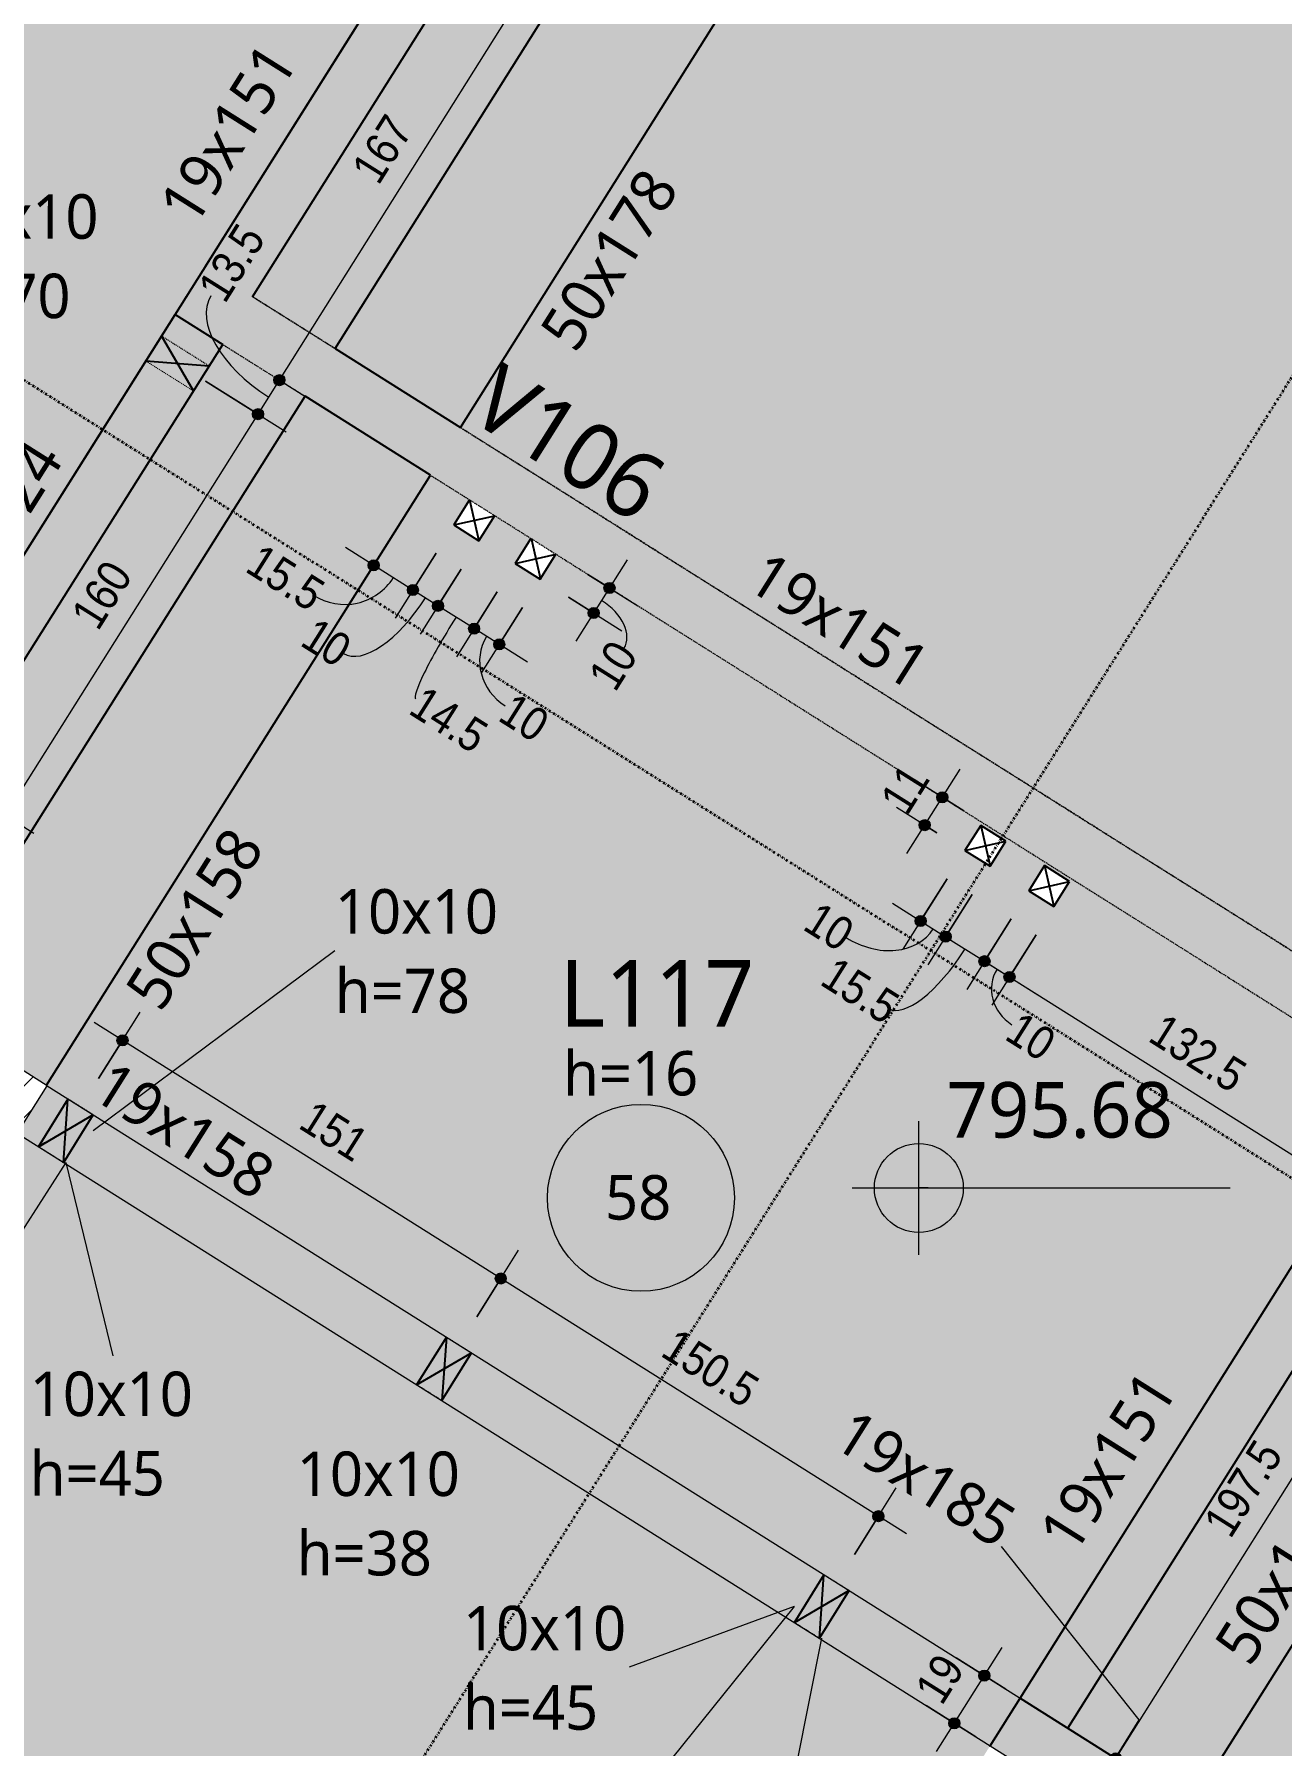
# Model space of a CAD drawing. Extents: x -2131 to 52870, y -3196 to 88043.
# Drawn here: x 42104 to 42525, y 2103 to 2681 of the extents above; entities that cross this region are included whole.
import ezdxf

# ---------------------------------------------------------------- set-up
doc = ezdxf.new("R2010")
doc.units = 0
for name, pattern in [('Dash dot', [1.5875, 0.635, -0.47625, 0, -0.47625]), ('Hidden', [0.714375, 0.47625, -0.238125]), ('Traço', [0.635, 0.3175, -0.3175])]:
    doc.linetypes.add(name, pattern=pattern)
for name, color, linetype, lineweight in [('A-ANNO-DIMS', 7, 'Continuous', 9), ('A-ANNO-DIMS-75', 7, 'Continuous', 9), ('A-DETL-GENF', 7, 'Continuous', 18), ('A-DETL-THIN', 7, 'Continuous', 25), ('A-FLOR', 7, 'Continuous', 25), ('A-FLOR-IDEN', 7, 'Continuous', 9), ('A-GENM', 7, 'Continuous', 25), ('A-GENM-HDLN', 7, 'Traço', 18), ('A-GENM-IDEN', 7, 'Continuous', 9), ('G-ANNO-DIMS', 7, 'Continuous', 9), ('S-BEAM', 7, 'Continuous', 25), ('S-BEAM-IDEN', 7, 'Continuous', 9), ('S-GRID', 7, 'Continuous', 9)]:
    doc.layers.add(name, color=color, linetype=linetype, lineweight=lineweight)
doc.layers.add('A-DETL', color=7, linetype='Continuous', lineweight=18, true_color=0x00a600)
doc.styles.add('Fira Sans_3', font='', dxfattribs={"width": 0.9, "height": 11.25})
doc.styles.add('Gadugi', font='gadugi.ttf', dxfattribs={"height": 15})
doc.styles.add('Gadugi_6', font='gadugi.ttf', dxfattribs={"height": 22.5})
doc.styles.add('Gadugi_8', font='gadugi.ttf', dxfattribs={"height": 18.75})
doc.styles.get('Fira Sans_3').set_extended_font_data('Fira Sans')
doc.dimstyles.new('PED_1_5mm_ESQ_3', dxfattribs={"dimscale": 30.48, "dimtxt": 15.344768, "dimasz": 0.492126, "dimexe": 0.369094, "dimexo": 0.369094, "dimgap": 0.073819, "dimtad": 1, "dimdec": 1, "dimrnd": 0.5, "dimdsep": 46, "dimtxsty": 'Fira Sans_3', "dimblk1": 'DOTSMALL', "dimblk2": 'DOTSMALL', "dimsah": 1, "dimcen": 0.09, "dimdle": 0.369094, "dimazin": 0, "dimtfac": 1, "dimtdec": 4, "dimtix": 1, "dimtmove": 0, "dimatfit": 3, "dimfxl": 1, "dimtvp": 1, "dimtolj": 1, "dimtzin": 0, "dimarcsym": 2})
doc.dimstyles.new('PED_1_5mm_ESQ_5', dxfattribs={"dimscale": 30.48, "dimtxt": 15.344768, "dimasz": 0.492126, "dimexe": 0.369094, "dimexo": 0.369094, "dimgap": 0.073819, "dimtad": 1, "dimdec": 1, "dimrnd": 0.5, "dimdsep": 46, "dimtxsty": 'Fira Sans_3', "dimblk1": 'DOTSMALL', "dimblk2": 'DOTSMALL', "dimsah": 1, "dimcen": 0.09, "dimdle": 0.369094, "dimazin": 0, "dimtfac": 1, "dimtdec": 4, "dimtix": 1, "dimtmove": 1, "dimatfit": 3, "dimfxl": 1, "dimtvp": 1, "dimtolj": 1, "dimtzin": 0, "dimarcsym": 2})

# ---------------------------------------------------------------- blocks, each defined once
blk = doc.blocks.new('PED_FURO_RETANGULAR_R04_2020 - 10x10x78-3484638-PL C 001 - FORMA DO TÉRREO')
at = {"layer": 'A-GENM-HDLN'}
for p, q in [((-5, 9.5), (5, -9.5)), ((-5, -9.5), (5, 9.5)), ((-5, -9.5), (-5, 9.5)), ((-5, 9.5), (5, 9.5)), ((5, 9.5), (5, -9.5)), ((5, -9.5), (-5, -9.5))]:
    blk.add_line(p, q, dxfattribs=at)
blk = doc.blocks.new('PED_FURO_RETANGULAR_R04_2020 - 10x10x38-3487593-PL C 001 - FORMA DO TÉRREO')
at = {"layer": 'A-GENM-HDLN'}
for p, q in [((-5, 9.5), (5, -9.5)), ((-5, -9.5), (5, 9.5)), ((-5, -9.5), (-5, 9.5)), ((-5, 9.5), (5, 9.5)), ((5, 9.5), (5, -9.5)), ((5, -9.5), (-5, -9.5))]:
    blk.add_line(p, q, dxfattribs=at)
blk = doc.blocks.new('PED_FURO_RETANGULAR_R04_2020 - 10x10x70-V37-PL C 001 - FORMA DO TÉRREO')
at = {"layer": 'A-GENM-HDLN'}
for p, q in [((-5, 9.5), (5, -9.5)), ((-5, -9.5), (5, 9.5)), ((-5, -9.5), (-5, 9.5)), ((5, 9.5), (5, -9.5))]:
    blk.add_line(p, q, dxfattribs=at)
blk = doc.blocks.new('PED_TAG_LAJE_R03 - TÍTULO_ESPESSURA_REBAIXO-2582888-PL C 001 - FORMA DO TÉRREO')
at = {"layer": 'A-FLOR-IDEN'}
blk.add_circle((-0.1083, -0.7611), 0.4205, dxfattribs=at)
blk = doc.blocks.new('Elevações de ponto - M_Cota de elevação - Alvo preenchido-10609-PL C 001 - FORMA DO TÉRREO')
at = {"layer": 'G-ANNO-DIMS'}
h = blk.add_hatch(color=256, dxfattribs=at)
edge = h.paths.add_edge_path(flags=0)
edge.add_line((0, 0), (-0.2, 0))
edge.add_arc((0, 0), 0.2, 90, 180, ccw=False)
edge.add_line((0, 0.2), (0, 0))
h = blk.add_hatch(color=256, dxfattribs=at)
edge = h.paths.add_edge_path(flags=0)
edge.add_line((0, 0), (0.2, 0))
edge.add_arc((0, 0), 0.2, 270, 360, ccw=False)
edge.add_line((0, -0.2), (0, 0))
for p, q in [((0, -0.3), (0, 0.3)), ((-0.3, 0), (1.4, 0))]:
    blk.add_line(p, q, dxfattribs=at)
blk.add_circle((0, 0), 0.2, dxfattribs=at)
blk = doc.blocks.new('DIMBLOCK211-PL C 001 - FORMA DO TÉRREO')
at = {"layer": 'A-ANNO-DIMS-75', "transparency": 16777216}
h = blk.add_hatch(color=256, dxfattribs=at)
edge = h.paths.add_edge_path(flags=0)
edge.add_arc((42341.37, 3104.15), 1.87, 0, 360)
h = blk.add_hatch(color=256, dxfattribs=at)
edge = h.paths.add_edge_path(flags=0)
edge.add_arc((42029.65, 2608.88), 1.88, 0, 360)
for p, q in [((42334.09, 3108.73), (42350.89, 3098.16)), ((42341.37, 3104.15), (42334.09, 3108.73)), ((42341.37, 3104.15), (42029.65, 2608.88)), ((42022.38, 2613.45), (42039.17, 2602.88)), ((42029.65, 2608.88), (42022.38, 2613.45))]:
    blk.add_line(p, q, dxfattribs=at)
for centre, radius in [((42341.37, 3104.15), 1.87), ((42029.65, 2608.88), 1.88)]:
    blk.add_circle(centre, radius, dxfattribs=at)
at = {"layer": 'A-ANNO-DIMS-75', "color": 0, "transparency": 16777216, "insert": (42164.45, 2856.52), "char_height": 11.25, "width": 26.9124, "attachment_point": 1, "rotation": 57.8147, "line_spacing_factor": 1.049215, "style": 'Fira Sans_3'}
blk.add_mtext('585', dxfattribs=at)
blk = doc.blocks.new('_DotSmall')
at = {"color": 0, "linetype": 'ByBlock', "const_width": 0.5}
blk.add_lwpolyline([(-0.0625, 0, 1), (0.0625, 0, 1)], format="xyb", close=True, dxfattribs=at)
blk = doc.blocks.new('DIMBLOCK231-PL C 001 - FORMA DO TÉRREO')
at = {"layer": 'A-ANNO-DIMS-75', "transparency": 16777216}
h = blk.add_hatch(color=256, dxfattribs=at)
edge = h.paths.add_edge_path(flags=0)
edge.add_arc((42179.63, 2552.7), 1.88, 0, 360)
h = blk.add_hatch(color=256, dxfattribs=at)
edge = h.paths.add_edge_path(flags=0)
edge.add_arc((42094.44, 2417.35), 1.88, 0, 360)
for p, q in [((42161.95, 2563.83), (42189.15, 2546.71)), ((42179.63, 2552.7), (42161.95, 2563.83)), ((42094.44, 2417.35), (42179.63, 2552.7)), ((42076.77, 2428.48), (42103.96, 2411.36)), ((42094.44, 2417.35), (42076.77, 2428.48))]:
    blk.add_line(p, q, dxfattribs=at)
for centre in [(42179.63, 2552.7), (42094.44, 2417.35)]:
    blk.add_circle(centre, 1.88, dxfattribs=at)
at = {"layer": 'A-ANNO-DIMS-75', "color": 0, "transparency": 16777216, "insert": (42116.08, 2485.2), "char_height": 11.25, "width": 26.4402, "attachment_point": 1, "rotation": 57.81471, "line_spacing_factor": 1.049215, "style": 'Fira Sans_3'}
blk.add_mtext('160', dxfattribs=at)
blk = doc.blocks.new('DIMBLOCK232-PL C 001 - FORMA DO TÉRREO')
at = {"layer": 'A-ANNO-DIMS-75', "transparency": 16777216}
h = blk.add_hatch(color=256, dxfattribs=at)
edge = h.paths.add_edge_path(flags=0)
edge.add_arc((42186.85, 2564.18), 1.87, 0, 360)
h = blk.add_hatch(color=256, dxfattribs=at)
edge = h.paths.add_edge_path(flags=0)
edge.add_arc((42179.63, 2552.7), 1.88, 0, 360)
for p, q in [((42179.63, 2552.7), (42186.85, 2564.18)), ((42185.97, 2564.74), (42196.37, 2558.19)), ((42186.85, 2564.18), (42185.97, 2564.74)), ((42161.95, 2563.83), (42189.15, 2546.71)), ((42179.63, 2552.7), (42161.95, 2563.83))]:
    blk.add_line(p, q, dxfattribs=at)
for centre, radius in [((42186.85, 2564.18), 1.87), ((42179.63, 2552.7), 1.88)]:
    blk.add_circle(centre, radius, dxfattribs=at)
blk.add_ellipse((42193.1, 2574.11), major_axis=(-29.35, 18.47), ratio=0.53398, start_param=0, end_param=1.570796, dxfattribs=at)
at = {"layer": 'A-ANNO-DIMS-75', "color": 0, "transparency": 16777216, "insert": (42158.89, 2595.64), "char_height": 11.25, "width": 29.2731, "attachment_point": 1, "rotation": 57.81471, "line_spacing_factor": 1.049215, "style": 'Fira Sans_3'}
blk.add_mtext('13.5', dxfattribs=at)
blk = doc.blocks.new('DIMBLOCK233-PL C 001 - FORMA DO TÉRREO')
at = {"layer": 'A-ANNO-DIMS-75', "transparency": 16777216}
h = blk.add_hatch(color=256, dxfattribs=at)
edge = h.paths.add_edge_path(flags=0)
edge.add_arc((42275.68, 2705.32), 1.88, 0, 360)
h = blk.add_hatch(color=256, dxfattribs=at)
edge = h.paths.add_edge_path(flags=0)
edge.add_arc((42186.85, 2564.18), 1.87, 0, 360)
for p, q in [((42257.68, 2716.66), (42285.2, 2699.33)), ((42275.68, 2705.32), (42257.68, 2716.66)), ((42186.85, 2564.18), (42275.68, 2705.32)), ((42185.97, 2564.74), (42196.37, 2558.19)), ((42186.85, 2564.18), (42185.97, 2564.74))]:
    blk.add_line(p, q, dxfattribs=at)
for centre, radius in [((42275.68, 2705.32), 1.88), ((42186.85, 2564.18), 1.87)]:
    blk.add_circle(centre, radius, dxfattribs=at)
at = {"layer": 'A-ANNO-DIMS-75', "color": 0, "transparency": 16777216, "insert": (42210.73, 2635.59), "char_height": 11.25, "width": 24.5516, "attachment_point": 1, "rotation": 57.81471, "line_spacing_factor": 1.049215, "style": 'Fira Sans_3'}
blk.add_mtext('167', dxfattribs=at)
blk = doc.blocks.new('DIMBLOCK243-PL C 001 - FORMA DO TÉRREO')
at = {"layer": 'A-ANNO-DIMS-75', "transparency": 16777216}
h = blk.add_hatch(color=256, dxfattribs=at)
edge = h.paths.add_edge_path(flags=0)
edge.add_arc((42261.54, 2261.09), 1.87, 0, 360)
h = blk.add_hatch(color=256, dxfattribs=at)
edge = h.paths.add_edge_path(flags=0)
edge.add_arc((42388.96, 2180.9), 1.87, 0, 360)
for p, q in [((42253.43, 2248.21), (42267.53, 2270.62)), ((42261.54, 2261.09), (42253.43, 2248.21)), ((42398.48, 2174.9), (42261.54, 2261.09)), ((42380.85, 2168.01), (42394.96, 2190.42)), ((42388.96, 2180.9), (42380.85, 2168.01))]:
    blk.add_line(p, q, dxfattribs=at)
for centre in [(42261.54, 2261.09), (42388.96, 2180.9)]:
    blk.add_circle(centre, 1.87, dxfattribs=at)
at = {"layer": 'A-ANNO-DIMS-75', "color": 0, "transparency": 16777216, "insert": (42321.01, 2244.73), "char_height": 11.25, "width": 38.9521, "attachment_point": 1, "rotation": 327.81471, "line_spacing_factor": 1.049215, "style": 'Fira Sans_3'}
blk.add_mtext('150.5', dxfattribs=at)
blk = doc.blocks.new('DIMBLOCK244-PL C 001 - FORMA DO TÉRREO')
at = {"layer": 'A-ANNO-DIMS-75', "transparency": 16777216}
h = blk.add_hatch(color=256, dxfattribs=at)
edge = h.paths.add_edge_path(flags=0)
edge.add_arc((42133.9, 2341.43), 1.88, 0, 360)
h = blk.add_hatch(color=256, dxfattribs=at)
edge = h.paths.add_edge_path(flags=0)
edge.add_arc((42261.54, 2261.09), 1.87, 0, 360)
for p, q in [((42125.79, 2328.54), (42139.89, 2350.95)), ((42261.54, 2261.09), (42124.38, 2347.42)), ((42133.9, 2341.43), (42125.79, 2328.54)), ((42253.43, 2248.21), (42267.53, 2270.62)), ((42261.54, 2261.09), (42253.43, 2248.21))]:
    blk.add_line(p, q, dxfattribs=at)
for centre, radius in [((42133.9, 2341.43), 1.88), ((42261.54, 2261.09), 1.87)]:
    blk.add_circle(centre, radius, dxfattribs=at)
at = {"layer": 'A-ANNO-DIMS-75', "color": 0, "transparency": 16777216, "insert": (42198.81, 2321.64), "char_height": 11.25, "width": 23.8434, "attachment_point": 1, "rotation": 327.81471, "line_spacing_factor": 1.049215, "style": 'Fira Sans_3'}
blk.add_mtext('151', dxfattribs=at)
blk = doc.blocks.new('DIMBLOCK245-PL C 001 - FORMA DO TÉRREO')
at = {"layer": 'A-ANNO-DIMS-75', "transparency": 16777216}
h = blk.add_hatch(color=256, dxfattribs=at)
edge = h.paths.add_edge_path(flags=0)
edge.add_arc((42403.2, 2381.71), 1.88, 0, 360)
h = blk.add_hatch(color=256, dxfattribs=at)
edge = h.paths.add_edge_path(flags=0)
edge.add_arc((42411.65, 2376.4), 1.88, 0, 360)
for p, q in [((42412.17, 2395.97), (42397.21, 2372.19)), ((42403.2, 2381.71), (42412.17, 2395.97)), ((42420.62, 2390.65), (42405.65, 2366.87)), ((42411.65, 2376.4), (42420.62, 2390.65)), ((42393.68, 2387.7), (42411.65, 2376.4))]:
    blk.add_line(p, q, dxfattribs=at)
for centre in [(42403.2, 2381.71), (42411.65, 2376.4)]:
    blk.add_circle(centre, 1.88, dxfattribs=at)
blk.add_ellipse((42387.74, 2391.45), major_axis=(-19.69, 12.39), ratio=0.779486, start_param=1.570796, end_param=3.141593, dxfattribs=at)
at = {"layer": 'A-ANNO-DIMS-75', "color": 0, "transparency": 16777216, "insert": (42368.98, 2388.61), "char_height": 11.25, "width": 17.2334, "attachment_point": 1, "rotation": 327.81471, "line_spacing_factor": 1.049215, "style": 'Fira Sans_3'}
blk.add_mtext('10', dxfattribs=at)
blk = doc.blocks.new('DIMBLOCK246-PL C 001 - FORMA DO TÉRREO')
at = {"layer": 'A-ANNO-DIMS-75', "transparency": 16777216}
h = blk.add_hatch(color=256, dxfattribs=at)
edge = h.paths.add_edge_path(flags=0)
edge.add_arc((42411.65, 2376.4), 1.88, 0, 360)
h = blk.add_hatch(color=256, dxfattribs=at)
edge = h.paths.add_edge_path(flags=0)
edge.add_arc((42424.76, 2368.14), 1.87, 0, 360)
for p, q in [((42420.62, 2390.65), (42405.65, 2366.87)), ((42411.65, 2376.4), (42420.62, 2390.65)), ((42433.73, 2382.4), (42418.76, 2358.62)), ((42424.76, 2368.14), (42433.73, 2382.4)), ((42411.65, 2376.4), (42424.76, 2368.14))]:
    blk.add_line(p, q, dxfattribs=at)
for centre, radius in [((42411.65, 2376.4), 1.88), ((42424.76, 2368.14), 1.87)]:
    blk.add_circle(centre, radius, dxfattribs=at)
blk.add_ellipse((42408.72, 2378.24), major_axis=(16.39, 26.04), ratio=0.364001, start_param=3.141593, end_param=4.712389, dxfattribs=at)
at = {"layer": 'A-ANNO-DIMS-75', "color": 0, "transparency": 16777216, "insert": (42374.75, 2370.05), "char_height": 11.25, "width": 29.2731, "attachment_point": 1, "rotation": 327.81471, "line_spacing_factor": 1.049215, "style": 'Fira Sans_3'}
blk.add_mtext('15.5', dxfattribs=at)
blk = doc.blocks.new('DIMBLOCK247-PL C 001 - FORMA DO TÉRREO')
at = {"layer": 'A-ANNO-DIMS-75', "transparency": 16777216}
h = blk.add_hatch(color=256, dxfattribs=at)
edge = h.paths.add_edge_path(flags=0)
edge.add_arc((42424.76, 2368.14), 1.87, 0, 360)
h = blk.add_hatch(color=256, dxfattribs=at)
edge = h.paths.add_edge_path(flags=0)
edge.add_arc((42433.19, 2362.83), 1.87, 0, 360)
for p, q in [((42433.73, 2382.4), (42418.76, 2358.62)), ((42424.76, 2368.14), (42433.73, 2382.4)), ((42442.17, 2377.09), (42427.2, 2353.31)), ((42433.19, 2362.83), (42442.17, 2377.09)), ((42424.76, 2368.14), (42442.72, 2356.84))]:
    blk.add_line(p, q, dxfattribs=at)
for centre in [(42424.76, 2368.14), (42433.19, 2362.83)]:
    blk.add_circle(centre, 1.87, dxfattribs=at)
blk.add_ellipse((42441.06, 2357.88), major_axis=(-12.08, 7.6), ratio=0.925933, start_param=0, end_param=1.570796, dxfattribs=at)
at = {"layer": 'A-ANNO-DIMS-75', "color": 0, "transparency": 16777216, "insert": (42437.08, 2351.56), "char_height": 11.25, "width": 17.2334, "attachment_point": 1, "rotation": 327.81471, "line_spacing_factor": 1.049215, "style": 'Fira Sans_3'}
blk.add_mtext('10', dxfattribs=at)
blk = doc.blocks.new('DIMBLOCK248-PL C 001 - FORMA DO TÉRREO')
at = {"layer": 'A-ANNO-DIMS-75', "transparency": 16777216}
h = blk.add_hatch(color=256, dxfattribs=at)
edge = h.paths.add_edge_path(flags=0)
edge.add_arc((42410.49, 2423.43), 1.87, 0, 360)
h = blk.add_hatch(color=256, dxfattribs=at)
edge = h.paths.add_edge_path(flags=0)
edge.add_arc((42404.58, 2414.04), 1.87, 0, 360)
for p, q in [((42398.59, 2404.52), (42416.49, 2432.95)), ((42417.77, 2418.85), (42400.97, 2429.42)), ((42408.64, 2411.48), (42395.06, 2420.03)), ((42410.49, 2423.43), (42417.77, 2418.85)), ((42404.58, 2414.04), (42408.64, 2411.48))]:
    blk.add_line(p, q, dxfattribs=at)
for centre in [(42410.49, 2423.43), (42404.58, 2414.04)]:
    blk.add_circle(centre, 1.87, dxfattribs=at)
at = {"layer": 'A-ANNO-DIMS-75', "color": 0, "transparency": 16777216, "insert": (42389.1, 2422.9), "char_height": 11.25, "width": 15.1087, "attachment_point": 1, "rotation": 57.81471, "line_spacing_factor": 1.049215, "style": 'Fira Sans_3'}
blk.add_mtext('11', dxfattribs=at)
blk = doc.blocks.new('DIMBLOCK249-PL C 001 - FORMA DO TÉRREO')
at = {"layer": 'A-ANNO-DIMS-75', "transparency": 16777216}
h = blk.add_hatch(color=256, dxfattribs=at)
edge = h.paths.add_edge_path(flags=0)
edge.add_arc((42433.19, 2362.83), 1.87, 0, 360)
h = blk.add_hatch(color=256, dxfattribs=at)
edge = h.paths.add_edge_path(flags=0)
edge.add_arc((42545.44, 2292.19), 1.88, 0, 360)
for p, q in [((42442.17, 2377.09), (42427.2, 2353.31)), ((42433.19, 2362.83), (42442.17, 2377.09)), ((42423.67, 2368.83), (42554.97, 2286.19)), ((42540.86, 2284.91), (42551.44, 2301.71)), ((42545.44, 2292.19), (42540.86, 2284.91))]:
    blk.add_line(p, q, dxfattribs=at)
for centre, radius in [((42433.19, 2362.83), 1.87), ((42545.44, 2292.19), 1.88)]:
    blk.add_circle(centre, radius, dxfattribs=at)
at = {"layer": 'A-ANNO-DIMS-75', "color": 0, "transparency": 16777216, "insert": (42485.5, 2350.98), "char_height": 11.25, "width": 37.7717, "attachment_point": 1, "rotation": 327.81471, "line_spacing_factor": 1.049215, "style": 'Fira Sans_3'}
blk.add_mtext('132.5', dxfattribs=at)
blk = doc.blocks.new('DIMBLOCK250-PL C 001 - FORMA DO TÉRREO')
at = {"layer": 'A-ANNO-DIMS-75', "transparency": 16777216}
h = blk.add_hatch(color=256, dxfattribs=at)
edge = h.paths.add_edge_path(flags=0)
edge.add_arc((42252.54, 2480.35), 1.87, 0, 360)
h = blk.add_hatch(color=256, dxfattribs=at)
edge = h.paths.add_edge_path(flags=0)
edge.add_arc((42261.01, 2475.03), 1.87, 0, 360)
for p, q in [((42260.37, 2492.78), (42246.55, 2470.83)), ((42252.54, 2480.35), (42260.37, 2492.78)), ((42268.83, 2487.45), (42255.01, 2465.5)), ((42261.01, 2475.03), (42268.83, 2487.45)), ((42270.53, 2469.03), (42252.54, 2480.35))]:
    blk.add_line(p, q, dxfattribs=at)
for centre in [(42252.54, 2480.35), (42261.01, 2475.03)]:
    blk.add_circle(centre, 1.87, dxfattribs=at)
blk.add_ellipse((42271.82, 2468.22), major_axis=(-15.05, 9.47), ratio=0.925389, start_param=0, end_param=1.570796, dxfattribs=at)
at = {"layer": 'A-ANNO-DIMS-75', "color": 0, "transparency": 16777216, "insert": (42266.12, 2459.15), "char_height": 11.25, "width": 17.2334, "attachment_point": 1, "rotation": 327.81471, "line_spacing_factor": 1.049215, "style": 'Fira Sans_3'}
blk.add_mtext('10', dxfattribs=at)
blk = doc.blocks.new('DIMBLOCK251-PL C 001 - FORMA DO TÉRREO')
at = {"layer": 'A-ANNO-DIMS-75', "transparency": 16777216}
h = blk.add_hatch(color=256, dxfattribs=at)
edge = h.paths.add_edge_path(flags=0)
edge.add_arc((42240.34, 2488.03), 1.87, 0, 360)
h = blk.add_hatch(color=256, dxfattribs=at)
edge = h.paths.add_edge_path(flags=0)
edge.add_arc((42252.54, 2480.35), 1.87, 0, 360)
for p, q in [((42248.16, 2500.46), (42234.35, 2478.51)), ((42240.34, 2488.03), (42248.16, 2500.46)), ((42260.37, 2492.78), (42246.55, 2470.83)), ((42252.54, 2480.35), (42260.37, 2492.78)), ((42252.54, 2480.35), (42240.34, 2488.03))]:
    blk.add_line(p, q, dxfattribs=at)
for centre in [(42240.34, 2488.03), (42252.54, 2480.35)]:
    blk.add_circle(centre, 1.87, dxfattribs=at)
blk.add_ellipse((42249.14, 2482.49), major_axis=(16.29, 25.88), ratio=0.104445, start_param=1.570796, end_param=3.141593, dxfattribs=at)
at = {"layer": 'A-ANNO-DIMS-75', "color": 0, "transparency": 16777216, "insert": (42235.92, 2461.47), "char_height": 11.25, "width": 29.7452, "attachment_point": 1, "rotation": 327.81471, "line_spacing_factor": 1.049215, "style": 'Fira Sans_3'}
blk.add_mtext('14.5', dxfattribs=at)
blk = doc.blocks.new('DIMBLOCK252-PL C 001 - FORMA DO TÉRREO')
at = {"layer": 'A-ANNO-DIMS-75', "transparency": 16777216}
h = blk.add_hatch(color=256, dxfattribs=at)
edge = h.paths.add_edge_path(flags=0)
edge.add_arc((42231.88, 2493.36), 1.87, 0, 360)
h = blk.add_hatch(color=256, dxfattribs=at)
edge = h.paths.add_edge_path(flags=0)
edge.add_arc((42240.34, 2488.03), 1.87, 0, 360)
for p, q in [((42239.7, 2505.79), (42225.88, 2483.84)), ((42231.88, 2493.36), (42239.7, 2505.79)), ((42248.16, 2500.46), (42234.35, 2478.51)), ((42240.34, 2488.03), (42248.16, 2500.46)), ((42240.34, 2488.03), (42231.88, 2493.36))]:
    blk.add_line(p, q, dxfattribs=at)
for centre in [(42231.88, 2493.36), (42240.34, 2488.03)]:
    blk.add_circle(centre, 1.87, dxfattribs=at)
blk.add_ellipse((42224.76, 2497.84), major_axis=(16.29, 25.88), ratio=0.438417, start_param=3.141593, end_param=4.712389, dxfattribs=at)
at = {"layer": 'A-ANNO-DIMS-75', "color": 0, "transparency": 16777216, "insert": (42199.38, 2484.47), "char_height": 11.25, "width": 17.2334, "attachment_point": 1, "rotation": 327.81471, "line_spacing_factor": 1.049215, "style": 'Fira Sans_3'}
blk.add_mtext('10', dxfattribs=at)
blk = doc.blocks.new('DIMBLOCK253-PL C 001 - FORMA DO TÉRREO')
at = {"layer": 'A-ANNO-DIMS-75', "transparency": 16777216}
h = blk.add_hatch(color=256, dxfattribs=at)
edge = h.paths.add_edge_path(flags=0)
edge.add_arc((42218.65, 2501.68), 1.87, 0, 360)
h = blk.add_hatch(color=256, dxfattribs=at)
edge = h.paths.add_edge_path(flags=0)
edge.add_arc((42231.88, 2493.36), 1.87, 0, 360)
for p, q in [((42231.88, 2493.36), (42209.13, 2507.67)), ((42223.23, 2508.96), (42212.66, 2492.16)), ((42218.65, 2501.68), (42223.23, 2508.96)), ((42239.7, 2505.79), (42225.88, 2483.84)), ((42231.88, 2493.36), (42239.7, 2505.79))]:
    blk.add_line(p, q, dxfattribs=at)
for centre in [(42218.65, 2501.68), (42231.88, 2493.36)]:
    blk.add_circle(centre, 1.87, dxfattribs=at)
blk.add_ellipse((42208.73, 2507.93), major_axis=(-16.54, 10.41), ratio=0.991255, start_param=1.570796, end_param=3.141593, dxfattribs=at)
at = {"layer": 'A-ANNO-DIMS-75', "color": 0, "transparency": 16777216, "insert": (42180.82, 2509.39), "char_height": 11.25, "width": 29.2731, "attachment_point": 1, "rotation": 327.81471, "line_spacing_factor": 1.049215, "style": 'Fira Sans_3'}
blk.add_mtext('15.5', dxfattribs=at)
blk = doc.blocks.new('DIMBLOCK254-PL C 001 - FORMA DO TÉRREO')
at = {"layer": 'A-ANNO-DIMS-75', "transparency": 16777216}
h = blk.add_hatch(color=256, dxfattribs=at)
edge = h.paths.add_edge_path(flags=0)
edge.add_arc((42298.23, 2494.08), 1.88, 0, 360)
h = blk.add_hatch(color=256, dxfattribs=at)
edge = h.paths.add_edge_path(flags=0)
edge.add_arc((42292.89, 2485.6), 1.88, 0, 360)
for p, q in [((42304.22, 2503.61), (42286.9, 2476.08)), ((42290.95, 2498.66), (42307.75, 2488.09)), ((42298.23, 2494.08), (42290.95, 2498.66)), ((42284.34, 2490.98), (42302.41, 2479.61)), ((42292.89, 2485.6), (42284.34, 2490.98))]:
    blk.add_line(p, q, dxfattribs=at)
for centre in [(42298.23, 2494.08), (42292.89, 2485.6)]:
    blk.add_circle(centre, 1.88, dxfattribs=at)
blk.add_ellipse((42290.41, 2481.66), major_axis=(-12.7, 7.99), ratio=0.644467, start_param=3.141593, end_param=4.712389, dxfattribs=at)
at = {"layer": 'A-ANNO-DIMS-75', "color": 0, "transparency": 16777216, "insert": (42290.6, 2464.57), "char_height": 11.25, "width": 17.2334, "attachment_point": 1, "rotation": 57.81471, "line_spacing_factor": 1.049215, "style": 'Fira Sans_3'}
blk.add_mtext('10', dxfattribs=at)
blk = doc.blocks.new('DIMBLOCK255-PL C 001 - FORMA DO TÉRREO')
at = {"layer": 'A-ANNO-DIMS-75', "transparency": 16777216}
h = blk.add_hatch(color=256, dxfattribs=at)
edge = h.paths.add_edge_path(flags=0)
edge.add_arc((42424.7, 2127.12), 1.88, 0, 360)
h = blk.add_hatch(color=256, dxfattribs=at)
edge = h.paths.add_edge_path(flags=0)
edge.add_arc((42414.58, 2111.04), 1.88, 0, 360)
for p, q in [((42408.58, 2101.52), (42430.69, 2136.64)), ((42431.97, 2122.54), (42415.17, 2133.12)), ((42424.7, 2127.12), (42431.97, 2122.54)), ((42421.85, 2106.46), (42405.05, 2117.03)), ((42414.58, 2111.04), (42421.85, 2106.46))]:
    blk.add_line(p, q, dxfattribs=at)
for centre in [(42424.7, 2127.12), (42414.58, 2111.04)]:
    blk.add_circle(centre, 1.88, dxfattribs=at)
at = {"layer": 'A-ANNO-DIMS-75', "color": 0, "transparency": 16777216, "insert": (42400.83, 2122.67), "char_height": 11.25, "width": 16.7612, "attachment_point": 1, "rotation": 57.81471, "line_spacing_factor": 1.049215, "style": 'Fira Sans_3'}
blk.add_mtext('19', dxfattribs=at)
blk = doc.blocks.new('DIMBLOCK256-PL C 001 - FORMA DO TÉRREO')
at = {"layer": 'A-ANNO-DIMS-75', "transparency": 16777216}
h = blk.add_hatch(color=256, dxfattribs=at)
edge = h.paths.add_edge_path(flags=0)
edge.add_arc((42574.17, 2266.17), 1.87, 0, 360)
h = blk.add_hatch(color=256, dxfattribs=at)
edge = h.paths.add_edge_path(flags=0)
edge.add_arc((42469.08, 2099.19), 1.87, 0, 360)
for p, q in [((42581.45, 2261.59), (42564.65, 2272.16)), ((42463.08, 2089.67), (42574.17, 2266.17)), ((42574.17, 2266.17), (42581.45, 2261.59)), ((42448.07, 2112.41), (42478.6, 2093.2)), ((42469.08, 2099.19), (42448.07, 2112.41))]:
    blk.add_line(p, q, dxfattribs=at)
for centre in [(42574.17, 2266.17), (42469.08, 2099.19)]:
    blk.add_circle(centre, 1.87, dxfattribs=at)
at = {"layer": 'A-ANNO-DIMS-75', "color": 0, "transparency": 16777216, "insert": (42498.2, 2178.94), "char_height": 11.25, "width": 37.5357, "attachment_point": 1, "rotation": 57.81471, "line_spacing_factor": 1.049215, "style": 'Fira Sans_3'}
blk.add_mtext('197.5', dxfattribs=at)

msp = doc.modelspace()

# ---------------------------------------------------------------- hatches: boundary and pattern name
at = {"layer": 'A-DETL', "true_color": 0x00bcb8}
msp.add_hatch(color=132, dxfattribs=at).paths.add_polyline_path([(42582.399, 2315.233), (42592.52, 2331.314), (42161.738, 2602.437), (42151.618, 2586.357), (42580.565, 2316.388)], flags=0)
at = {"layer": 'A-DETL-GENF', "true_color": 0x808080}
h = msp.add_hatch(dxfattribs=at)
h.set_pattern_fill('FP_5', color=8, style=0, pattern_type=2)
h.set_pattern_definition([(45, (44240.043, 0), (-5.3033, 5.3033), [])])
h.paths.add_polyline_path([(42098.37, 2310.054), (42108.491, 2326.135), (42066.174, 2352.768), (42056.053, 2336.687), (42098.145, 2310.196)], flags=0)
at = {"layer": 'A-FLOR', "true_color": 0xa7d7e1}
for points in [[(42022.072, 2380.524), (42438.878, 3042.777), (42118.118, 3244.655), (41701.313, 2582.402), (42022.029, 2380.551)], [(42087.459, 1564.503), (42426.653, 2103.441), (42098.145, 2310.196), (41758.952, 1771.257), (42077.338, 1570.873)]]:
    msp.add_hatch(color=9, dxfattribs=at).paths.add_polyline_path(points, flags=0)
at = {"layer": 'A-FLOR', "true_color": 0xfcd5b4}
for points in [[(42205.603, 2574.829), (42482.743, 3015.17), (42454.958, 3032.657), (42177.819, 2592.316), (42195.489, 2581.195)], [(42634.181, 2305.093), (42919.573, 2758.546), (42533.315, 3001.655), (42247.92, 2548.196), (42619.453, 2314.363)], [(42494.472, 2083.208), (42624.061, 2289.013), (42582.399, 2315.233), (42452.854, 2109.401), (42494.337, 2083.292)]]:
    msp.add_hatch(color=254, dxfattribs=at).paths.add_polyline_path(points, flags=0)
at = {"layer": 'A-FLOR', "true_color": 0xccffcc}
msp.add_hatch(color=254, dxfattribs=at).paths.add_polyline_path([(42065.946, 2352.911), (42195.489, 2558.745), (42167.698, 2576.236), (42038.152, 2370.404), (42056.474, 2358.873)], flags=0)
h = msp.add_hatch(color=254, dxfattribs=at)
h.paths.add_polyline_path([(42434.008, 2115.128), (42566.319, 2325.354), (42280.16, 2505.456), (42274.823, 2496.976), (42266.359, 2502.303), (42271.696, 2510.782), (42259.491, 2518.464), (42254.154, 2509.984), (42245.691, 2515.311), (42251.028, 2523.79), (42237.806, 2532.112), (42108.263, 2326.278), (42436.606, 2119.627), (42433.842, 2115.234)], flags=0)
h.paths.add_polyline_path([(42448.159, 2386.613), (42439.723, 2391.922), (42445.043, 2400.375), (42453.475, 2395.059), (42453.364, 2394.883)], flags=0)
h.paths.add_polyline_path([(42426.612, 2400.174), (42418.165, 2405.49), (42423.492, 2413.953), (42431.904, 2408.583), (42429.958, 2405.49)], flags=0)
at = {"layer": 'S-BEAM', "true_color": 0x00bcb8}
for points in [[(42177.819, 2592.316), (42454.958, 3032.657), (42438.878, 3042.777), (42161.738, 2602.437)], [(42452.854, 2109.401), (42582.399, 2315.233), (42566.319, 2325.354), (42436.773, 2119.522), (42452.321, 2109.736)]]:
    msp.add_hatch(color=132, dxfattribs=at).paths.add_polyline_path(points, flags=0)
at = {"layer": 'S-BEAM', "true_color": 0xfcd5b4}
for points in [[(42247.92, 2548.196), (42525.059, 2988.537), (42482.743, 3015.17), (42205.603, 2574.829)], [(42536.832, 2056.547), (42961.88, 2731.919), (42919.573, 2758.545), (42494.568, 2083.265), (42536.813, 2056.613), (42536.788, 2056.575)]]:
    msp.add_hatch(color=254, dxfattribs=at).paths.add_polyline_path(points, flags=0)
at = {"layer": 'S-BEAM', "true_color": 0xccffcc}
for points in [[(42038.152, 2370.404), (42167.698, 2576.236), (42151.618, 2586.357), (42022.072, 2380.524)], [(42108.263, 2326.278), (42237.806, 2532.112), (42195.489, 2558.745), (42065.946, 2352.911), (42106.673, 2327.279)]]:
    msp.add_hatch(color=254, dxfattribs=at).paths.add_polyline_path(points, flags=0)
h = msp.add_hatch(color=254, dxfattribs=at)
h.paths.add_polyline_path([(42426.486, 2103.546), (42436.606, 2119.627), (42108.483, 2326.123), (42098.37, 2310.054), (42328.887, 2164.973)], flags=0)
h.paths.add_polyline_path([(42056.053, 2336.687), (42066.174, 2352.768), (42022.029, 2380.456), (42011.952, 2364.444), (42055.829, 2336.829), (42056.474, 2337.853)], flags=0)
at = {"layer": 'S-BEAM', "true_color": 0x00bcb8}
h = msp.add_hatch(color=132, dxfattribs=at)
h.paths.add_polyline_path([(42654.316, 1960.156), (42664.436, 1976.236), (42536.772, 2056.547), (42526.765, 2040.433), (42653.97, 1960.373)], flags=0)
h.paths.add_polyline_path([(42484.437, 2067.074), (42484.489, 2067.158), (42484.422, 2067.24), (42494.472, 2083.208), (42436.773, 2119.522), (42426.653, 2103.441), (42484.404, 2067.094)], flags=0)

# ---------------------------------------------------------------- linework, layer by layer
at = {"layer": 'A-DETL', "color": 7, "linetype": 'Hidden'}
for p, q in [((42161.738, 2602.437), (42151.618, 2586.357)), ((42152.515, 2587.782), (42161.205, 2601.589)), ((42161.205, 2601.589), (42161.738, 2602.437)), ((42151.618, 2586.357), (42152.515, 2587.782)), ((42592.52, 2331.314), (42177.819, 2592.316)), ((42177.819, 2592.316), (42592.52, 2331.314)), ((42151.618, 2586.357), (42566.319, 2325.354)), ((42151.618, 2586.357), (42566.319, 2325.354))]:
    msp.add_line(p, q, dxfattribs=at)
at = {"layer": 'A-DETL', "color": 7, "lineweight": 9}
for p, q in [((42011.908, 2364.471), (42426.653, 2103.441)), ((42108.482, 2326.14), (42438.551, 2118.403)), ((42426.653, 2103.441), (42638.236, 1970.276))]:
    msp.add_line(p, q, dxfattribs=at)
at = {"layer": 'A-DETL', "color": 7}
for p, q in [((42108.491, 2326.135), (42066.174, 2352.768)), ((42098.37, 2310.054), (42108.491, 2326.135)), ((42476.967, 2112.182), (42430.483, 2170.72)), ((42459.011, 2083.31), (42476.967, 2112.182))]:
    msp.add_line(p, q, dxfattribs=at)
at = {"layer": 'A-DETL-THIN'}
for p, q in [((42157.81, 2560.526), (42147.057, 2579.11)), ((42141.73, 2570.646), (42163.137, 2568.989)), ((42251.028, 2523.79), (42254.154, 2509.984)), ((42245.691, 2515.311), (42259.524, 2518.443)), ((42271.77, 2510.827), (42274.897, 2497.021)), ((42266.434, 2502.347), (42280.267, 2505.48)), ((42423.492, 2413.953), (42426.612, 2400.174)), ((42418.165, 2405.49), (42431.918, 2408.604)), ((42445.043, 2400.375), (42448.159, 2386.613)), ((42439.723, 2391.922), (42453.459, 2395.033)), ((42115.484, 2321.541), (42105.449, 2305.407)), ((42113.941, 2300.125), (42115.484, 2321.541)), ((42123.975, 2316.259), (42105.449, 2305.407)), ((42113.941, 2300.125), (42123.975, 2316.259)), ((42243.18, 2241.299), (42233.145, 2225.165)), ((42243.18, 2241.299), (42241.637, 2219.884)), ((42233.145, 2225.165), (42251.671, 2236.018)), ((42241.637, 2219.884), (42251.671, 2236.018)), ((42370.596, 2161.106), (42360.562, 2144.972)), ((42369.053, 2139.69), (42370.596, 2161.106)), ((42379.088, 2155.824), (42360.562, 2144.972)), ((42369.053, 2139.69), (42379.088, 2155.824))]:
    msp.add_line(p, q, dxfattribs=at)
at = {"layer": 'A-FLOR'}
for p, q in [((42438.878, 3042.777), (42022.072, 2380.524)), ((42251.028, 2523.79), (42245.691, 2515.311)), ((42254.154, 2509.984), (42259.491, 2518.464)), ((42245.691, 2515.311), (42254.154, 2509.984)), ((42271.696, 2510.782), (42266.359, 2502.303)), ((42266.359, 2502.303), (42274.823, 2496.976)), ((42274.823, 2496.976), (42280.16, 2505.456)), ((42423.492, 2413.953), (42418.165, 2405.49)), ((42431.939, 2408.637), (42423.492, 2413.953)), ((42426.612, 2400.174), (42431.939, 2408.637)), ((42418.165, 2405.49), (42426.612, 2400.174)), ((42445.043, 2400.375), (42439.723, 2391.922)), ((42453.479, 2395.066), (42445.043, 2400.375)), ((42439.723, 2391.922), (42448.159, 2386.613)), ((42448.159, 2386.613), (42453.479, 2395.066)), ((42434.008, 2115.128), (42433.842, 2115.234)), ((42426.486, 2103.546), (42426.653, 2103.441))]:
    msp.add_line(p, q, dxfattribs=at)
at = {"layer": 'A-GENM-IDEN'}
for p, q in [((42124.028, 2310.979), (42205.568, 2371.761)), ((42114.736, 2300.276), (42066.482, 2224.783)), ((42114.736, 2300.276), (42130.654, 2235)), ((42360.508, 2150.448), (42296.833, 2071.347)), ((42360.508, 2150.448), (42304.903, 2129.95)), ((42369.8, 2139.745), (42361.329, 2097.378))]:
    msp.add_line(p, q, dxfattribs=at)
at = {"layer": 'G-ANNO-DIMS'}
msp.add_line((42405.727, 2291.627), (42402.602, 2291.627), dxfattribs=at)
at = {"layer": 'S-BEAM'}
for p, q in [((42161.738, 2602.437), (42438.878, 3042.777)), ((42177.819, 2592.316), (42454.958, 3032.657)), ((42205.603, 2574.829), (42482.743, 3015.17)), ((42247.92, 2548.196), (42525.059, 2988.537)), ((42022.072, 2380.524), (42151.618, 2586.357)), ((42151.618, 2586.357), (42167.698, 2576.236)), ((42038.152, 2370.404), (42167.698, 2576.236)), ((42205.603, 2574.829), (42247.92, 2548.196)), ((42065.946, 2352.911), (42195.489, 2558.745)), ((42237.806, 2532.112), (42195.489, 2558.745)), ((42108.263, 2326.278), (42237.806, 2532.112)), ((42436.773, 2119.522), (42566.319, 2325.354)), ((42452.854, 2109.401), (42582.399, 2315.233)), ((42494.568, 2083.265), (42624.061, 2289.013)), ((42426.653, 2103.441), (42436.773, 2119.522)), ((42436.773, 2119.522), (42494.472, 2083.208))]:
    msp.add_line(p, q, dxfattribs=at)
at = {"layer": 'S-GRID', "color": 253, "linetype": 'Dash dot', "lineweight": 35, "true_color": 0xb3a2c7}
msp.add_line((43252.848, 3716.214), (41723.569, 1286.376), dxfattribs=at)
at = {"layer": 'S-GRID', "color": 114, "linetype": 'Dash dot', "lineweight": 35, "true_color": 0x00b050}
msp.add_line((44090.678, 1311.717), (40963.998, 3279.572), dxfattribs=at)

# ---------------------------------------------------------------- block references
at = {"layer": 'A-FLOR-IDEN', "xscale": 74.99999999999996, "yscale": 74.99999999999996, "zscale": 74.99999999999996}
msp.add_blockref('PED_TAG_LAJE_R03 - TÍTULO_ESPESSURA_REBAIXO-2582888-PL C 001 - FORMA DO TÉRREO', (42316.953, 2345.384), dxfattribs=at)
at = {"layer": 'A-GENM', "linetype": 'Traço', "lineweight": 18}
for name, p, rotation in [('PED_FURO_RETANGULAR_R04_2020 - 10x10x70-V37-PL C 001 - FORMA DO TÉRREO', (42152.434, 2569.818), 57.81471457560912), ('PED_FURO_RETANGULAR_R04_2020 - 10x10x78-3484638-PL C 001 - FORMA DO TÉRREO', (42114.736, 2310.979), 147.814714575609), ('PED_FURO_RETANGULAR_R04_2020 - 10x10x38-3487593-PL C 001 - FORMA DO TÉRREO', (42242.377, 2230.645), 327.8147145756088), ('PED_FURO_RETANGULAR_R04_2020 - 10x10x78-3484638-PL C 001 - FORMA DO TÉRREO', (42369.8, 2150.448), 147.8147145756091)]:
    msp.add_blockref(name, p, dxfattribs=dict(at, rotation=rotation))
at = {"layer": 'G-ANNO-DIMS', "xscale": 74.99999999999996, "yscale": 74.99999999999996, "zscale": 74.99999999999996}
msp.add_blockref('Elevações de ponto - M_Cota de elevação - Alvo preenchido-10609-PL C 001 - FORMA DO TÉRREO', (42402.602, 2291.627), dxfattribs=at)

# ---------------------------------------------------------------- texts
at = {"layer": 'A-FLOR-IDEN', "attachment_point": 1}
for s, insert, char_height, width, style in [('L117', (42281.386, 2368.533), 22.5, 81.17086, 'Gadugi_6'), ('h=16', (42282.558, 2337.82), 15, 59.5253, 'Gadugi'), ('58', (42296.72, 2295.955), 15, 27.65822, 'Gadugi')]:
    msp.add_mtext(s, dxfattribs=dict(at, insert=insert, char_height=char_height, width=width, style=style))
at = {"layer": 'A-GENM-IDEN', "char_height": 15, "attachment_point": 1, "style": 'Gadugi'}
for s, insert, width in [('10x10', (42070.76, 2626.875), 67.34175), ('h=70', (42070.76, 2600.089), 59.5253), ('10x10', (42205.568, 2392.452), 67.34175), ('h=78', (42205.568, 2365.665), 59.5253), ('10x10', (42102.604, 2229.66), 67.34175), ('h=45', (42102.604, 2202.873), 59.5253), ('10x10', (42192.703, 2202.703), 67.34175), ('h=38', (42192.703, 2175.916), 59.5253), ('10x10', (42248.803, 2150.641), 67.34175), ('h=45', (42248.803, 2123.854), 59.5253)]:
    msp.add_mtext(s, dxfattribs=dict(at, insert=insert, width=width))
at = {"layer": 'G-ANNO-DIMS', "insert": (42411.92, 2327.366), "char_height": 18.75, "width": 91.9378, "attachment_point": 1, "line_spacing_factor": 1.02016, "style": 'Gadugi_8'}
msp.add_mtext('795.68', dxfattribs=at)
at = {"layer": 'S-BEAM-IDEN', "attachment_point": 1}
for s, insert, char_height, width, rotation, style in [('19x151', (42145.482, 2623.318), 15, 81.17086, 57.814712, 'Gadugi'), ('50x178', (42274.083, 2580.849), 15, 81.17086, 57.814712, 'Gadugi'), ('V106', (42261.753, 2570.631), 22.5, 87.18352, 327.814712, 'Gadugi_6'), ('19x124', (42066.412, 2489.313), 15, 81.17086, 57.814715, 'Gadugi'), ('19x151', (42351.66, 2507.071), 15, 81.17086, 327.814712, 'Gadugi'), ('50x158', (42134.145, 2358.501), 15, 81.17086, 57.815469, 'Gadugi'), ('19x158', (42130.628, 2335.12), 15, 81.17086, 327.814715, 'Gadugi'), ('19x151', (42442.367, 2175.393), 15, 81.17086, 57.814714, 'Gadugi'), ('19x185', (42380.762, 2217.591), 15, 81.17086, 327.814714, 'Gadugi'), ('50x144', (42501.623, 2137.666), 15, 81.17086, 57.814714, 'Gadugi')]:
    msp.add_mtext(s, dxfattribs=dict(at, insert=insert, char_height=char_height, width=width, rotation=rotation, style=style))

# ---------------------------------------------------------------- dimensions: what is measured, and where the dimension line sits
at = {"layer": 'A-ANNO-DIMS'}
for base, p1, p2, angle, override, picture, middle in [((42029.653, 2608.875), (42343.611, 3102.736), (42031.898, 2607.462), 57.814696, {"dimpost": '<>', "dimfxl": 585.201376}, 'DIMBLOCK211-PL C 001 - FORMA DO TÉRREO', (42178.762, 2860.759)), ((42275.683, 2705.324), (42195.489, 2558.745), (42248.158, 2722.648), 57.814715, {"dimpost": '<>', "dimfxl": 172.156899}, 'DIMBLOCK233-PL C 001 - FORMA DO TÉRREO', (42224.52, 2638.999)), ((42179.627, 2552.703), (42067.248, 2434.469), (42152.434, 2569.818), 57.814715, {"dimpost": '<>', "dimfxl": 159.924522}, 'DIMBLOCK231-PL C 001 - FORMA DO TÉRREO', (42130.287, 2489.275)), ((42410.494, 2423.427), (42418.165, 2405.49), (42408.249, 2424.839), 57.814712, {"dimpost": '<>', "dimfxl": 21.741761}, 'DIMBLOCK248-PL C 001 - FORMA DO TÉRREO', (42400.874, 2422.927)), ((42545.445, 2292.187), (42448.159, 2386.613), (42546.857, 2294.431), 327.81471, {"dimpost": '<>', "dimfxl": 135.050618}, 'DIMBLOCK249-PL C 001 - FORMA DO TÉRREO', (42493.566, 2334.259)), ((42133.9, 2341.428), (42247.437, 2238.685), (42119.796, 2319.019), 327.814715, {"dimpost": '<>', "dimfxl": 150.816775}, 'DIMBLOCK244-PL C 001 - FORMA DO TÉRREO', (42201.967, 2308.009)), ((42261.54, 2261.094), (42374.86, 2158.488), (42247.437, 2238.685), 327.814715, {"dimpost": '<>', "dimfxl": 150.559556}, 'DIMBLOCK243-PL C 001 - FORMA DO TÉRREO', (42329.499, 2227.743)), ((42574.17, 2266.17), (42438.551, 2118.403), (42571.925, 2267.582), 57.81471, {"dimpost": '<>', "dimfxl": 200.108256}, 'DIMBLOCK256-PL C 001 - FORMA DO TÉRREO', (42514.806, 2186.971)), ((42424.696, 2127.123), (42412.331, 2112.455), (42422.452, 2128.535), 57.814715, {"dimpost": '<>', "dimfxl": 19}, 'DIMBLOCK255-PL C 001 - FORMA DO TÉRREO', (42412.819, 2123.373))]:
    dim = msp.add_linear_dim(base=base, p1=p1, p2=p2, angle=angle, dimstyle='PED_1_5mm_ESQ_3', override=override, dxfattribs=at)
    dim.commit()
    dim.dimension.update_dxf_attribs({"geometry": picture, "text_midpoint": middle})
for base, p1, p2, angle, override, picture, middle, turn in [((42186.852, 2564.181), (42152.434, 2569.818), (42195.489, 2558.745), 57.814715, {"dimpost": '<>', "dimfxl": 44.456486}, 'DIMBLOCK232-PL C 001 - FORMA DO TÉRREO', (42173.038, 2604.036), 57.814715), ((42218.654, 2501.681), (42245.691, 2515.311), (42217.241, 2499.436), 327.814712, {"dimpost": '<>', "dimfxl": 32.579241}, 'DIMBLOCK253-PL C 001 - FORMA DO TÉRREO', (42189.213, 2495.245), 327.814712), ((42231.876, 2493.36), (42254.154, 2509.984), (42245.691, 2515.311), 327.814712, {"dimpost": '<>', "dimfxl": 10}, 'DIMBLOCK252-PL C 001 - FORMA DO TÉRREO', (42202.677, 2473.531), 327.814712), ((42240.339, 2488.033), (42266.359, 2502.303), (42254.154, 2509.984), 327.814712, {"dimpost": '<>', "dimfxl": 14.421292}, 'DIMBLOCK251-PL C 001 - FORMA DO TÉRREO', (42244.508, 2447.203), 327.814712), ((42252.544, 2480.352), (42274.823, 2496.976), (42266.359, 2502.303), 327.814712, {"dimpost": '<>', "dimfxl": 10.000015}, 'DIMBLOCK250-PL C 001 - FORMA DO TÉRREO', (42269.415, 2448.215), 327.814712), ((42292.891, 2485.604), (42300.472, 2492.671), (42274.823, 2496.976), 57.814712, {"dimpost": '<>', "dimfxl": 26.008067}, 'DIMBLOCK254-PL C 001 - FORMA DO TÉRREO', (42301.536, 2467.87), 57.814712), ((42411.647, 2376.396), (42418.165, 2405.49), (42426.612, 2400.174), 327.814712, {"dimpost": '<>', "dimfxl": 9.980646}, 'DIMBLOCK245-PL C 001 - FORMA DO TÉRREO', (42372.278, 2377.67), 327.814712), ((42424.757, 2368.145), (42426.612, 2400.174), (42439.723, 2391.922), 327.814712, {"dimpost": '<>', "dimfxl": 15.491136}, 'DIMBLOCK246-PL C 001 - FORMA DO TÉRREO', (42383.141, 2355.906), 327.814712), ((42433.194, 2362.835), (42439.723, 2391.922), (42448.159, 2386.613), 327.814712, {"dimpost": '<>', "dimfxl": 9.96853}, 'DIMBLOCK247-PL C 001 - FORMA DO TÉRREO', (42440.373, 2340.619), 327.814712)]:
    dim = msp.add_linear_dim(base=base, p1=p1, p2=p2, angle=angle, dimstyle='PED_1_5mm_ESQ_5', override=override, dxfattribs=at)
    dim.commit()
    dim.dimension.update_dxf_attribs({"geometry": picture, "text_midpoint": middle, "dimtype": 160, "text_rotation": turn})

doc.saveas('drawing.dxf')
